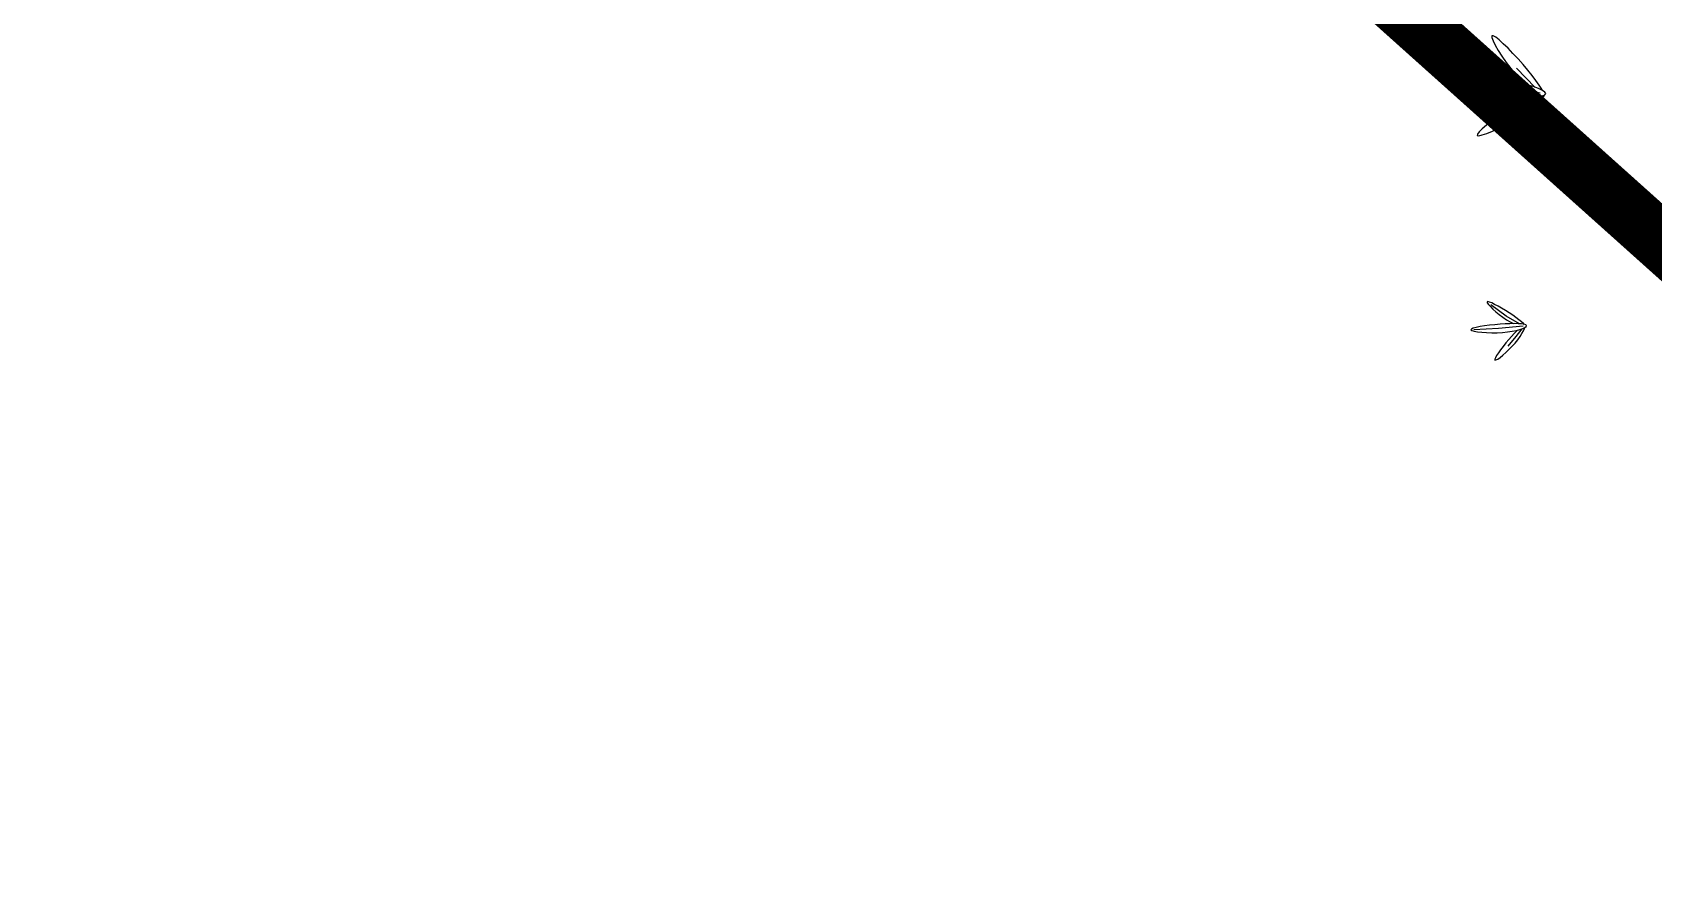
# Model space of a CAD drawing. Extents: x 302512 to 1034855, y -184136 to 410364.
# Drawn here: x 518906 to 532827, y -148394 to -141115 of the extents above; entities that cross this region are included whole.
import ezdxf

# ---------------------------------------------------------------- set-up
doc = ezdxf.new("R2010")
doc.units = 0
doc.header["$MEASUREMENT"] = 0
doc.linetypes.add('ACAD_ISO04W100', pattern=[30.5, 24, -3, 0.5, -3])
doc.linetypes.add('DASHED2', pattern=[0.375, 0.25, -0.125])
for name, color, linetype in [('F', 5, 'Continuous'), ('PUB_TEXT', 7, 'Continuous'), ('坐椅', 7, 'Continuous'), ('树', 80, 'Continuous'), ('红线', 20, 'Continuous'), ('绿化', 97, 'Continuous'), ('绿地', 3, 'Continuous')]:
    doc.layers.add(name, color=color, linetype=linetype)
doc.styles.add('DIM_FONT', font='SIMPLEX.shx', dxfattribs={"width": 0.8})

# ---------------------------------------------------------------- blocks, each defined once
blk = doc.blocks.new('_F43BVI')
at = {"layer": '绿地'}
for p, q in [((-0.1328, -1.1081), (-0.2083, -1.2437)), ((-0.1808, -1.1083), (-0.2023, -1.1159)), ((-0.1616, -1.1023), (-0.1808, -1.1083)), ((-0.1452, -1.098), (-0.1616, -1.1023)), ((-0.139, -1.0969), (-0.1452, -1.098)), ((-0.1217, -1.1074), (-0.1182, -1.1023)), ((-0.1182, -1.0977), (-0.1215, -1.0962)), ((-0.1165, -1.1097), (-0.1211, -1.1036)), ((-0.1182, -1.1023), (-0.1182, -1.0977)), ((-0.1084, -1.1234), (-0.1165, -1.1097)), ((-0.3231, -1.1683), (-0.3441, -1.1793)), ((-0.2998, -1.157), (-0.3231, -1.1683)), ((-0.2751, -1.1456), (-0.2998, -1.157)), ((-0.25, -1.1347), (-0.2751, -1.1456)), ((-0.2502, -1.1814), (-0.2246, -1.1713)), ((-0.2256, -1.1247), (-0.25, -1.1347)), ((-0.1579, -1.1187), (-0.2452, -1.1612)), ((-0.2023, -1.1159), (-0.2256, -1.1247)), ((-0.2246, -1.1713), (-0.2007, -1.1605)), ((-0.2007, -1.1605), (-0.1803, -1.1499)), ((-0.1332, -1.1514), (-0.1322, -1.1573)), ((-0.1322, -1.1573), (-0.1275, -1.1796)), ((-0.125, -1.1248), (-0.1066, -1.1821)), ((-0.0999, -1.1407), (-0.1084, -1.1234)), ((-0.0913, -1.161), (-0.0999, -1.1407)), ((-0.0831, -1.1839), (-0.0913, -1.161)), ((-0.3824, -1.205), (-0.3836, -1.2097)), ((-0.3836, -1.2097), (-0.3777, -1.2118)), ((-0.3747, -1.1981), (-0.3824, -1.205)), ((-0.3777, -1.2118), (-0.3654, -1.2115)), ((-0.3616, -1.1893), (-0.3747, -1.1981)), ((-0.3654, -1.2115), (-0.348, -1.2089)), ((-0.3441, -1.1793), (-0.3616, -1.1893)), ((-0.348, -1.2089), (-0.3266, -1.2044)), ((-0.3266, -1.2044), (-0.3024, -1.1982)), ((-0.3024, -1.1982), (-0.2766, -1.1904)), ((-0.2766, -1.1904), (-0.2502, -1.1814)), ((-0.1275, -1.1796), (-0.1217, -1.2038)), ((-0.1217, -1.2038), (-0.115, -1.2294)), ((-0.115, -1.2294), (-0.1075, -1.2556)), ((-0.1066, -1.1821), (-0.0848, -1.2567)), ((-0.0754, -1.209), (-0.0831, -1.1839)), ((-0.0688, -1.2357), (-0.0754, -1.209)), ((-0.1075, -1.2556), (-0.0994, -1.2816)), ((-0.0994, -1.2816), (-0.0912, -1.3062)), ((-0.0633, -1.263), (-0.0688, -1.2357)), ((-0.059, -1.2896), (-0.0633, -1.263)), ((-0.0559, -1.3144), (-0.059, -1.2896)), ((-0.0912, -1.3062), (-0.0831, -1.3284)), ((-0.0831, -1.3284), (-0.0754, -1.3471)), ((-0.0754, -1.3471), (-0.0685, -1.3613)), ((-0.0542, -1.3362), (-0.0559, -1.3144)), ((-0.054, -1.3538), (-0.0542, -1.3362)), ((-0.0685, -1.3613), (-0.0626, -1.3698)), ((-0.0626, -1.3698), (-0.0581, -1.3716)), ((-0.0581, -1.3716), (-0.0552, -1.366)), ((-0.0552, -1.366), (-0.054, -1.3538)), ((0.5877, -1.461), (0.5754, -1.4711)), ((0.5998, -1.4514), (0.5877, -1.461)), ((0.6367, -1.437), (0.5947, -1.475)), ((0.6114, -1.4426), (0.5998, -1.4514)), ((0.6222, -1.4349), (0.6114, -1.4426)), ((0.6195, -1.4674), (0.6292, -1.4581)), ((0.632, -1.4284), (0.6222, -1.4349)), ((0.649, -1.427), (0.6287, -1.5152)), ((0.6405, -1.4234), (0.632, -1.4284)), ((0.6438, -1.4218), (0.6405, -1.4234)), ((0.6585, -1.4253), (0.6549, -1.4226)), ((0.6559, -1.4514), (0.6574, -1.4545)), ((0.6561, -1.4352), (0.6758, -1.4642)), ((0.6574, -1.4545), (0.6636, -1.4662)), ((0.6652, -1.4317), (0.6585, -1.4253)), ((0.6728, -1.4399), (0.6652, -1.4317)), ((0.6809, -1.4499), (0.6728, -1.4399)), ((0.6758, -1.4642), (0.7, -1.5025)), ((0.6892, -1.4614), (0.6809, -1.4499)), ((0.6976, -1.4742), (0.6892, -1.4614)), ((0.5281, -1.5167), (0.5249, -1.5218)), ((0.5249, -1.5218), (0.525, -1.5246)), ((0.534, -1.5096), (0.5281, -1.5167)), ((0.5287, -1.5248), (0.5355, -1.5227)), ((0.5422, -1.5012), (0.534, -1.5096)), ((0.5355, -1.5227), (0.5448, -1.5184)), ((0.5947, -1.475), (0.539, -1.5152)), ((0.5522, -1.4916), (0.5422, -1.5012)), ((0.5448, -1.5184), (0.5561, -1.5124)), ((0.5634, -1.4815), (0.5522, -1.4916)), ((0.5561, -1.5124), (0.5686, -1.505)), ((0.5754, -1.4711), (0.5634, -1.4815)), ((0.5686, -1.505), (0.5818, -1.4964)), ((0.5818, -1.4964), (0.5951, -1.4871)), ((0.5951, -1.4871), (0.6079, -1.4773)), ((0.6287, -1.5152), (0.6065, -1.6011)), ((0.6079, -1.4773), (0.6195, -1.4674)), ((0.6636, -1.4662), (0.6708, -1.4789)), ((0.6708, -1.4789), (0.6787, -1.4921)), ((0.6787, -1.4921), (0.6872, -1.5056)), ((0.6872, -1.5056), (0.6959, -1.5188)), ((0.6959, -1.5188), (0.7045, -1.5313)), ((0.7056, -1.4881), (0.6976, -1.4742)), ((0.7131, -1.5025), (0.7056, -1.4881)), ((0.7199, -1.5168), (0.7131, -1.5025)), ((0.7256, -1.5302), (0.7199, -1.5168)), ((0.525, -1.5246), (0.5287, -1.5248)), ((0.7045, -1.5313), (0.7126, -1.5424)), ((0.7126, -1.5424), (0.72, -1.5517)), ((0.72, -1.5517), (0.7261, -1.5585)), ((0.7301, -1.5421), (0.7256, -1.5302)), ((0.7261, -1.5585), (0.7308, -1.5623)), ((0.7331, -1.5519), (0.7301, -1.5421)), ((0.7308, -1.5623), (0.7336, -1.5626)), ((0.7343, -1.559), (0.7331, -1.5519)), ((0.7336, -1.5626), (0.7343, -1.559))]:
    blk.add_line(p, q, dxfattribs=at)
for points in [[(-0.2239, -1.2205), (-0.2399, -1.2491), (-0.2552, -1.278), (-0.2692, -1.3058), (-0.2812, -1.3315), (-0.2907, -1.3538), (-0.2968, -1.3717), (-0.2991, -1.3839), (-0.2968, -1.3892), (-0.2896, -1.3869), (-0.2782, -1.3777), (-0.2634, -1.3626), (-0.2463, -1.3427), (-0.2277, -1.3192), (-0.2087, -1.293), (-0.1902, -1.2652), (-0.173, -1.237), (-0.1581, -1.2092), (-0.1456, -1.1828), (-0.1356, -1.1584), (-0.1281, -1.1365), (-0.1233, -1.118), (-0.1211, -1.1036), (-0.1216, -1.0937), (-0.125, -1.0893), (-0.1311, -1.0907), (-0.1397, -1.0975), (-0.1505, -1.1092), (-0.1631, -1.1253), (-0.177, -1.145), (-0.1921, -1.1678), (-0.2078, -1.1932)], [(0.6163, -1.5048), (0.6119, -1.5234), (0.608, -1.542), (0.6047, -1.5599), (0.6021, -1.5763), (0.6004, -1.5903), (0.5999, -1.6013), (0.6006, -1.6085), (0.6027, -1.6111), (0.6064, -1.6087), (0.6113, -1.6017), (0.6171, -1.5908), (0.6235, -1.5769), (0.6301, -1.5607), (0.6365, -1.5429), (0.6424, -1.5244), (0.6474, -1.5058), (0.6513, -1.4878), (0.654, -1.471), (0.6557, -1.4556), (0.6563, -1.4422), (0.656, -1.4311), (0.6549, -1.4226), (0.653, -1.4172), (0.6504, -1.4152), (0.6472, -1.417), (0.6435, -1.4222), (0.6393, -1.4305), (0.6349, -1.4415), (0.6302, -1.4549), (0.6255, -1.4701), (0.6208, -1.4869)]]:
    blk.add_lwpolyline(points, close=True, dxfattribs=at)
at = {"style": 'DIM_FONT', "width": 0.7, "flags": 9}
for tag in ['YSIZE', 'XSIZE']:
    blk.add_attdef(tag, (0, 0), '', height=0.5, dxfattribs=at)
blk = doc.blocks.new('ZU')
at = {"layer": '绿地', "xscale": 1.5, "yscale": 1.5, "zscale": 0.001, "rotation": 260.5308552460376}
blk.add_blockref('_F43BVI', (-0.8522, 0.1655), dxfattribs=at)
blk = doc.blocks.new('A$C0B5A7686')
at = {"layer": '树', "linetype": 'ByBlock', "xscale": 640, "yscale": 640, "zscale": 640, "rotation": 151.15692544915}
blk.add_blockref('ZU', (642.8, 1492.6), dxfattribs=at)
blk = doc.blocks.new('A$C750B0621')
at = {"layer": '树'}
blk.add_blockref('A$C0B5A7686', (0, 0), dxfattribs=at)
blk = doc.blocks.new('A$C5AB93D8E')
at = {"layer": '绿化', "xscale": 0.8, "yscale": 0.8, "zscale": 0.8}
blk.add_blockref('A$C750B0621', (0, 0), dxfattribs=at)
blk = doc.blocks.new('A$C68DB62A4')
at = {"layer": '绿化', "rotation": 236.3690562220917}
blk.add_blockref('A$C5AB93D8E', (801.7, 2393.5), dxfattribs=at)
blk = doc.blocks.new('_F37GYG')
at = {"layer": '绿化', "linetype": 'ByBlock', "xscale": 0.2867748092958204, "yscale": 0.2867748092958204, "zscale": 0.2867748092958204}
blk.add_blockref('A$C68DB62A4', (-306.1, -300.5), dxfattribs=at)
at = {"style": 'DIM_FONT', "width": 0.8, "flags": 9}
for tag in ['YSIZE', 'XSIZE']:
    blk.add_attdef(tag, (0, 0), '', height=0.5, dxfattribs=at)

msp = doc.modelspace()

# ---------------------------------------------------------------- linework, layer by layer
at = {"layer": 'F'}
msp.add_lwpolyline([(531093, -105283, -0.244625), (525517, -113229, 0.353848), (519960, -125968, -1.114129), (490565, -130741, 0.295607), (483660, -121230, 0.430193), (467423, -128897, -0.701427), (442374, -125297, 0.171375), (434902, -117538, -1.716353), (451344, -106522, 1.074485), (460510, -105171, -0.539314), (473077, -92238, 0.560727), (477451, -87430, -0.231476), (478642, -80535, 0.600152), (474304, -71667)], format="xyb", dxfattribs=at)
msp.add_arc((505521, -129946), 13477, 183.0435, 15.4037, dxfattribs=at)
at = {"layer": 'PUB_TEXT', "linetype": 'DASHED2', "ltscale": 11501}
msp.add_lwpolyline([(608007, -19167, 500, 500, 0), (599137, -17197, 500, 500, 0), (598127, -21247, 500, 500, 0), (572297, -9157, 500, 500, 0), (560517, -5577, 500, 500, 0), (531277, -7547, 500, 500, 0), (511807, -11707, 500, 500, 0), (488907, -9117, 500, 500, 0), (483537, -7917, 500, 500, 0), (457917, 73, 500, 500, 0), (449617, 403, 500, 500, 0), (431477, -69887, 500, 500, 0), (494627, -111807, 500, 500, 0), (518427, -129957, 500, 500, 0), (548477, -156867, 500, 500, 0), (627907, -164037, 500, 500, 0)], format="xyseb", dxfattribs=at)
at = {"layer": '红线', "linetype": 'ACAD_ISO04W100', "ltscale": 100}
msp.add_lwpolyline([(530392, -104810, -0.254849), (525171, -112563, 0.35385), (519237, -126167, -1.114129), (491313, -130701, 0.295577), (483931, -120531, 0.428653), (466731, -128600, -0.701968), (443092, -125065, 0.172681), (435238, -116868, -1.716353), (450597, -106578, 1.074485), (461242, -105009, -0.539314), (472936, -92975, 0.560727), (478171, -87220, -0.231474), (479250, -80974, 0.605407), (474232, -70915)], format="xyb", dxfattribs=at)

# ---------------------------------------------------------------- block references
at = {"layer": '坐椅', "xscale": 10.78272, "yscale": 10.78272, "zscale": 10.78272}
msp.add_blockref('_F37GYG', (534398, -141521, -116953), dxfattribs=at)

doc.saveas('drawing.dxf')
